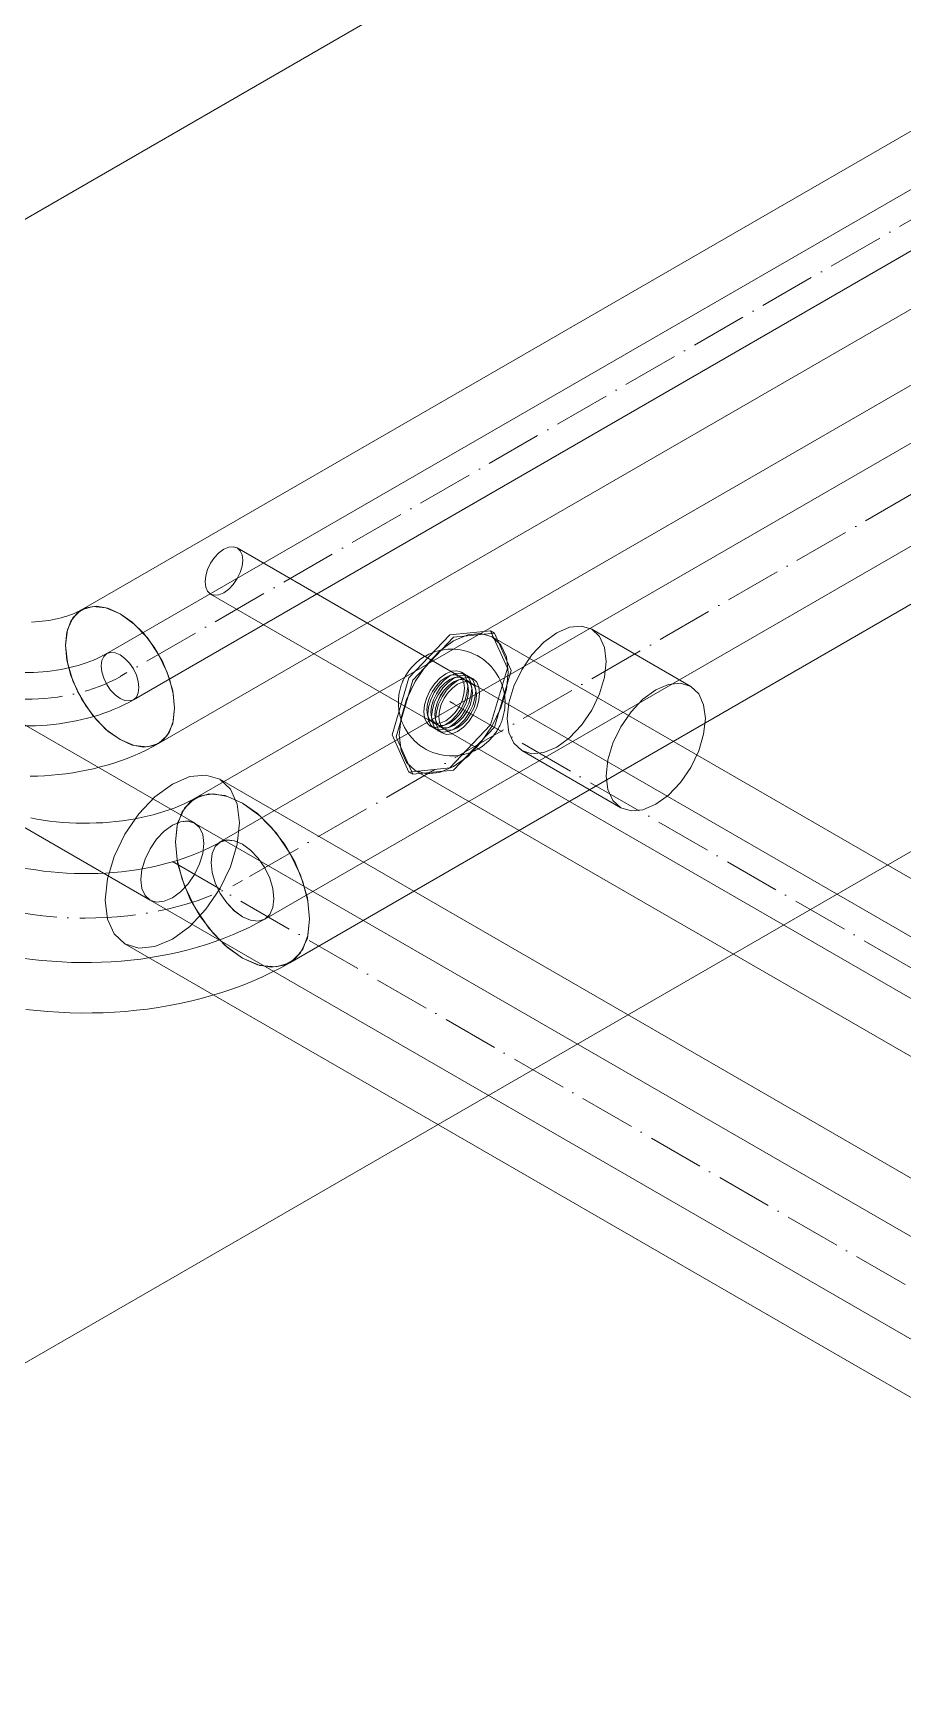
# Model space of a CAD drawing. Header units: millimetres. Extents: x -88595 to 880822, y -1054509 to -148035.
# Drawn here: x 393972.5 to 394127.7, y -328750.8 to -328455.5 of the extents above; entities that cross this region are included whole.
import ezdxf

# ---------------------------------------------------------------- set-up
doc = ezdxf.new("R2010")
doc.units = ezdxf.units.MM
doc.linetypes.add('$12$ADSK_Осевая', pattern=[14, 10, -2, 0, -2])
doc.linetypes.add('$13$ADSK_Осевая', pattern=[14, 10, -2, 0, -2])
for name, color, linetype, lineweight in [('Изоляция', 7, 'Continuous', 18), ('Оборудование', 7, 'Continuous', 18), ('Трубопровод', 7, 'Continuous', 18), ('Трубопроводы', 7, 'Continuous', 18)]:
    doc.layers.add(name, color=color, linetype=linetype, lineweight=lineweight)

# ---------------------------------------------------------------- blocks, each defined once
blk = doc.blocks.new('$0$ADSK_Канальный блок кондиционера1 - AD242MJERAB-3267365-В_ОВ3_1')
at = {"layer": 'Оборудование'}
for p, q in [((18316.91, 6919.34), (18809.76, 7203.89)), ((18809.76, 6999.76), (18316.91, 6715.21)), ((18491.11, 6892.83), (18450.81, 6916.1)), ((18446.06, 6907.87), (18486.36, 6884.6)), ((18531.76, 6891.38), (18514.08, 6901.58)), ((18443.21, 6867.02), (18402.91, 6890.29)), ((18501.58, 6879.93), (18519.26, 6869.73)), ((18394.97, 6876.53), (18435.27, 6853.26))]:
    blk.add_line(p, q, dxfattribs=at)
for points in [[(18445.07, 6910.05, 0), (18445.19, 6911.12, 0), (18445.52, 6912.25, 0), (18446.06, 6913.36, 0), (18446.75, 6914.38, 0), (18447.56, 6915.23, 0), (18448.43, 6915.87, 0), (18449.3, 6916.24, 0), (18450.11, 6916.32, 0), (18450.81, 6916.1, 0), (18451.34, 6915.61, 0), (18451.68, 6914.86, 0), (18451.79, 6913.93, 0)], [(18451.79, 6913.93, 0), (18451.68, 6912.86, 0), (18451.34, 6911.73, 0), (18450.81, 6910.62, 0), (18450.11, 6909.6, 0), (18449.3, 6908.74, 0), (18448.43, 6908.11, 0), (18447.56, 6907.74, 0), (18446.75, 6907.66, 0), (18446.06, 6907.87, 0), (18445.52, 6908.37, 0), (18445.19, 6909.11, 0), (18445.07, 6910.05, 0)], [(18498.99, 6885.66, 0), (18499.29, 6888.47, 0), (18500.18, 6891.44, 0), (18501.58, 6894.37, 0), (18503.41, 6897.05, 0), (18505.54, 6899.3, 0), (18507.83, 6900.96, 0), (18510.12, 6901.94, 0), (18512.25, 6902.15, 0), (18514.08, 6901.58, 0), (18515.48, 6900.28, 0), (18516.37, 6898.33, 0), (18516.67, 6895.86, 0)], [(18516.67, 6895.86, 0), (18516.37, 6893.05, 0), (18515.48, 6890.07, 0), (18514.08, 6887.15, 0), (18512.25, 6884.47, 0), (18510.12, 6882.22, 0), (18507.83, 6880.55, 0), (18505.54, 6879.58, 0), (18503.41, 6879.37, 0), (18501.58, 6879.93, 0), (18500.18, 6881.24, 0), (18499.29, 6883.19, 0), (18498.99, 6885.66, 0)], [(18492.1, 6890.66, 0), (18491.98, 6891.59, 0), (18491.65, 6892.34, 0), (18491.11, 6892.83, 0), (18490.42, 6893.05, 0), (18489.61, 6892.97, 0), (18488.74, 6892.6, 0), (18487.87, 6891.96, 0), (18487.06, 6891.11, 0), (18486.36, 6890.09, 0), (18485.83, 6888.98, 0), (18485.49, 6887.85, 0), (18485.38, 6886.78, 0)], [(18485.38, 6886.78, 0), (18485.49, 6885.84, 0), (18485.83, 6885.1, 0), (18486.36, 6884.6, 0), (18487.06, 6884.39, 0), (18487.87, 6884.47, 0), (18488.74, 6884.84, 0), (18489.61, 6885.47, 0), (18490.42, 6886.33, 0), (18491.11, 6887.35, 0), (18491.65, 6888.46, 0), (18491.98, 6889.59, 0), (18492.1, 6890.66, 0)], [(18534.35, 6885.66, 0), (18534.05, 6888.12, 0), (18533.16, 6890.07, 0), (18531.76, 6891.38, 0), (18529.93, 6891.94, 0), (18527.8, 6891.73, 0), (18525.51, 6890.76, 0), (18523.22, 6889.09, 0), (18521.09, 6886.84, 0), (18519.26, 6884.16, 0), (18517.85, 6881.24, 0), (18516.97, 6878.26, 0), (18516.67, 6875.45, 0)], [(18516.67, 6875.45, 0), (18516.97, 6872.98, 0), (18517.85, 6871.03, 0), (18519.26, 6869.73, 0), (18521.09, 6869.16, 0), (18523.22, 6869.37, 0), (18525.51, 6870.35, 0), (18527.8, 6872.01, 0), (18529.93, 6874.27, 0), (18531.76, 6876.94, 0), (18533.16, 6879.87, 0), (18534.05, 6882.84, 0), (18534.35, 6885.66, 0)], [(18444.85, 6863.38, 0), (18444.66, 6864.95, 0), (18444.1, 6866.19, 0), (18443.21, 6867.02, 0), (18442.05, 6867.38, 0), (18440.69, 6867.24, 0), (18439.24, 6866.62, 0), (18437.79, 6865.56, 0), (18436.43, 6864.13, 0), (18435.27, 6862.43, 0), (18434.38, 6860.57, 0), (18433.82, 6858.69, 0), (18433.63, 6856.9, 0)], [(18433.63, 6856.9, 0), (18433.82, 6855.33, 0), (18434.38, 6854.09, 0), (18435.27, 6853.26, 0), (18436.43, 6852.9, 0), (18437.79, 6853.04, 0), (18439.24, 6853.66, 0), (18440.69, 6854.72, 0), (18442.05, 6856.15, 0), (18443.21, 6857.85, 0), (18444.1, 6859.71, 0), (18444.66, 6861.59, 0), (18444.85, 6863.38, 0)]]:
    blk.add_polyline3d(points, dxfattribs=at)
blk = doc.blocks.new('$0$ADSK_МедьПайка_Отвод-гнутая труба - Отвод _гнутая труба_-V170-В_ОВ3_1')
at = {"layer": 'Трубопроводы', "color": 190, "true_color": 0x8000ff}
for points in [[(27231.72, 7095.31, 0), (27231.84, 7096.38, 0), (27232.17, 7097.51, 0), (27232.71, 7098.63, 0), (27233.41, 7099.65, 0), (27234.22, 7100.5, 0), (27235.09, 7101.14, 0), (27235.96, 7101.51, 0), (27236.77, 7101.59, 0), (27237.47, 7101.38, 0), (27238, 7100.88, 0), (27238.34, 7100.14, 0), (27238.45, 7099.2, 0)], [(27266.37, 7101.38, 0), (27265.82, 7101.07, 0), (27265.25, 7100.78, 0), (27264.65, 7100.5, 0), (27264.02, 7100.22, 0), (27263.37, 7099.96, 0), (27262.69, 7099.71, 0), (27261.99, 7099.48, 0), (27261.27, 7099.26, 0), (27260.53, 7099.06, 0), (27259.78, 7098.87, 0), (27259.01, 7098.7, 0), (27258.22, 7098.55, 0), (27257.42, 7098.41, 0), (27256.61, 7098.3, 0), (27255.79, 7098.2, 0), (27254.96, 7098.12, 0), (27254.13, 7098.06, 0), (27253.29, 7098.01, 0), (27252.45, 7097.99, 0), (27251.61, 7097.99, 0), (27250.77, 7098.01, 0), (27249.93, 7098.04, 0), (27249.09, 7098.1, 0), (27248.27, 7098.17, 0), (27247.44, 7098.27, 0), (27246.63, 7098.38, 0), (27245.83, 7098.51, 0), (27245.04, 7098.66, 0), (27244.26, 7098.82, 0), (27243.5, 7099.01, 0), (27242.76, 7099.21, 0), (27242.04, 7099.42, 0), (27241.33, 7099.65, 0), (27240.65, 7099.89, 0), (27239.99, 7100.15, 0), (27239.36, 7100.42, 0), (27238.75, 7100.7, 0), (27238.17, 7100.99, 0), (27237.61, 7101.29, 0), (27237.47, 7101.38, 0)], [(27265.38, 7099.2, 0), (27265.5, 7100.14, 0), (27265.83, 7100.88, 0), (27266.37, 7101.38, 0), (27267.06, 7101.59, 0), (27267.88, 7101.51, 0), (27268.75, 7101.14, 0), (27269.62, 7100.5, 0), (27270.43, 7099.65, 0), (27271.13, 7098.63, 0), (27271.66, 7097.51, 0), (27272, 7096.38, 0), (27272.11, 7095.31, 0)], [(27238.45, 7099.2, 0), (27238.34, 7098.12, 0), (27238, 7096.99, 0), (27237.47, 7095.88, 0), (27236.77, 7094.86, 0), (27235.96, 7094, 0), (27235.09, 7093.37, 0), (27234.22, 7093, 0), (27233.41, 7092.92, 0), (27232.71, 7093.13, 0), (27232.17, 7093.63, 0), (27231.84, 7094.37, 0), (27231.72, 7095.31, 0)], [(27272.11, 7095.31, 0), (27272, 7094.37, 0), (27271.66, 7093.63, 0), (27271.13, 7093.13, 0), (27270.43, 7092.92, 0), (27269.62, 7093, 0), (27268.75, 7093.37, 0), (27267.88, 7094, 0), (27267.06, 7094.86, 0), (27266.37, 7095.88, 0), (27265.83, 7096.99, 0), (27265.5, 7098.12, 0), (27265.38, 7099.2, 0)], [(27271.13, 7093.13, 0), (27270.3, 7092.67, 0), (27269.45, 7092.24, 0), (27268.58, 7091.82, 0), (27267.68, 7091.44, 0), (27266.77, 7091.07, 0), (27265.84, 7090.73, 0), (27264.89, 7090.41, 0), (27263.92, 7090.12, 0), (27262.94, 7089.85, 0), (27261.95, 7089.6, 0), (27260.94, 7089.38, 0), (27259.93, 7089.18, 0), (27258.9, 7089.01, 0), (27257.86, 7088.86, 0), (27256.82, 7088.73, 0), (27255.77, 7088.63, 0), (27254.71, 7088.55, 0), (27253.65, 7088.5, 0), (27252.59, 7088.47, 0), (27251.53, 7088.47, 0), (27250.47, 7088.49, 0), (27249.41, 7088.54, 0), (27248.35, 7088.61, 0), (27247.3, 7088.7, 0), (27246.25, 7088.82, 0), (27245.22, 7088.96, 0), (27244.19, 7089.13, 0), (27243.16, 7089.32, 0), (27242.16, 7089.54, 0), (27241.16, 7089.78, 0), (27240.17, 7090.04, 0), (27239.2, 7090.33, 0), (27238.25, 7090.64, 0), (27237.32, 7090.98, 0), (27236.4, 7091.34, 0), (27235.5, 7091.72, 0), (27234.62, 7092.12, 0), (27233.76, 7092.55, 0), (27232.93, 7093, 0), (27232.71, 7093.13, 0)]]:
    blk.add_polyline3d(points, dxfattribs=at)
blk = doc.blocks.new('$0$ADSK_МедьПайка_Отвод-гнутая труба - Отвод _гнутая труба_-V169-В_ОВ3_1')
at = {"layer": 'Трубопроводы', "color": 134, "true_color": 0x00a6a6}
for points in [[(27228.84, 7057.64, 0), (27229.03, 7059.43, 0), (27229.59, 7061.31, 0), (27230.48, 7063.17, 0), (27231.64, 7064.87, 0), (27233, 7066.3, 0), (27234.45, 7067.36, 0), (27235.9, 7067.98, 0), (27237.26, 7068.11, 0), (27238.42, 7067.75, 0), (27239.31, 7066.93, 0), (27239.87, 7065.69, 0), (27240.07, 7064.12, 0)], [(27286.63, 7067.75, 0), (27285.72, 7067.25, 0), (27284.76, 7066.76, 0), (27283.76, 7066.29, 0), (27282.71, 7065.83, 0), (27281.62, 7065.4, 0), (27280.49, 7064.98, 0), (27279.33, 7064.59, 0), (27278.13, 7064.23, 0), (27276.9, 7063.89, 0), (27275.64, 7063.58, 0), (27274.35, 7063.29, 0), (27273.04, 7063.04, 0), (27271.71, 7062.81, 0), (27270.35, 7062.62, 0), (27268.99, 7062.45, 0), (27267.61, 7062.32, 0), (27266.22, 7062.22, 0), (27264.82, 7062.15, 0), (27263.42, 7062.11, 0), (27262.01, 7062.11, 0), (27260.61, 7062.14, 0), (27259.21, 7062.2, 0), (27257.82, 7062.29, 0), (27256.43, 7062.41, 0), (27255.06, 7062.57, 0), (27253.7, 7062.76, 0), (27252.37, 7062.97, 0), (27251.05, 7063.22, 0), (27249.76, 7063.5, 0), (27248.49, 7063.8, 0), (27247.25, 7064.13, 0), (27246.04, 7064.49, 0), (27244.87, 7064.88, 0), (27243.73, 7065.28, 0), (27242.63, 7065.71, 0), (27241.57, 7066.16, 0), (27240.55, 7066.63, 0), (27239.58, 7067.12, 0), (27238.66, 7067.62, 0), (27238.42, 7067.75, 0)], [(27284.98, 7064.12, 0), (27285.17, 7065.69, 0), (27285.73, 7066.93, 0), (27286.63, 7067.75, 0), (27287.79, 7068.11, 0), (27289.14, 7067.98, 0), (27290.6, 7067.36, 0), (27292.05, 7066.3, 0), (27293.4, 7064.87, 0), (27294.57, 7063.17, 0), (27295.46, 7061.31, 0), (27296.02, 7059.43, 0), (27296.21, 7057.64, 0)], [(27240.07, 7064.12, 0), (27239.87, 7062.33, 0), (27239.31, 7060.44, 0), (27238.42, 7058.59, 0), (27237.26, 7056.88, 0), (27235.9, 7055.46, 0), (27234.45, 7054.4, 0), (27233, 7053.78, 0), (27231.64, 7053.64, 0), (27230.48, 7054, 0), (27229.59, 7054.83, 0), (27229.03, 7056.07, 0), (27228.84, 7057.64, 0)], [(27296.21, 7057.64, 0), (27296.02, 7056.07, 0), (27295.46, 7054.83, 0), (27294.57, 7054, 0), (27293.4, 7053.64, 0), (27292.05, 7053.78, 0), (27290.6, 7054.4, 0), (27289.14, 7055.46, 0), (27287.79, 7056.88, 0), (27286.63, 7058.59, 0), (27285.73, 7060.44, 0), (27285.17, 7062.33, 0), (27284.98, 7064.12, 0)], [(27294.57, 7054, 0), (27293.19, 7053.24, 0), (27291.77, 7052.51, 0), (27290.31, 7051.82, 0), (27288.82, 7051.17, 0), (27287.3, 7050.57, 0), (27285.74, 7050, 0), (27284.16, 7049.47, 0), (27282.55, 7048.98, 0), (27280.92, 7048.53, 0), (27279.26, 7048.12, 0), (27277.58, 7047.74, 0), (27275.88, 7047.41, 0), (27274.17, 7047.12, 0), (27272.44, 7046.87, 0), (27270.7, 7046.66, 0), (27268.94, 7046.5, 0), (27267.18, 7046.37, 0), (27265.42, 7046.28, 0), (27263.65, 7046.23, 0), (27261.88, 7046.23, 0), (27260.11, 7046.26, 0), (27258.34, 7046.34, 0), (27256.58, 7046.46, 0), (27254.82, 7046.61, 0), (27253.08, 7046.81, 0), (27251.35, 7047.05, 0), (27249.63, 7047.33, 0), (27247.92, 7047.65, 0), (27246.24, 7048.01, 0), (27244.58, 7048.41, 0), (27242.94, 7048.85, 0), (27241.32, 7049.33, 0), (27239.73, 7049.85, 0), (27238.17, 7050.41, 0), (27236.64, 7051.01, 0), (27235.14, 7051.64, 0), (27233.67, 7052.32, 0), (27232.24, 7053.04, 0), (27230.85, 7053.79, 0), (27230.48, 7054, 0)]]:
    blk.add_polyline3d(points, dxfattribs=at)
blk = doc.blocks.new('$0$ADSK_МедьПайка_Муфта редукционная - Муфта редукционная медная под пайку-3268008-В_ОВ3_1')
at = {"layer": 'Трубопроводы', "color": 190, "true_color": 0x8000ff}
for p, q in [((18491.11, 6892.83), (18490.41, 6893.24)), ((18491.51, 6893.52), (18490.81, 6893.93)), ((18492.21, 6893.14), (18491.49, 6893.54)), ((18492.93, 6892.72), (18492.23, 6893.12)), ((18492.53, 6892.02), (18491.83, 6892.43)), ((18489.45, 6888.31), (18488.74, 6888.72)), ((18485.26, 6884.32), (18485.96, 6883.91)), ((18485.66, 6885.01), (18486.36, 6884.6)), ((18485.94, 6883.92), (18486.65, 6883.51)), ((18487.07, 6884.19), (18487.77, 6883.78)), ((18486.67, 6883.49), (18487.37, 6883.09))]:
    blk.add_line(p, q, dxfattribs=at)
for points in [[(18498.61, 6888.51, 0), (18498.61, 6888.85, 0), (18498.59, 6889.2, 0), (18498.55, 6889.56, 0), (18498.5, 6889.94, 0), (18498.43, 6890.34, 0), (18498.35, 6890.75, 0), (18498.23, 6891.17, 0), (18498.09, 6891.61, 0), (18497.93, 6892.06, 0), (18497.73, 6892.52, 0), (18497.49, 6892.99, 0), (18497.22, 6893.47, 0), (18496.91, 6893.95, 0), (18496.56, 6894.42, 0), (18496.17, 6894.88, 0), (18495.73, 6895.33, 0), (18495.26, 6895.76, 0), (18494.75, 6896.17, 0), (18494.21, 6896.54, 0), (18493.64, 6896.88, 0), (18493.05, 6897.17, 0), (18492.45, 6897.42, 0), (18491.84, 6897.63, 0), (18491.23, 6897.79, 0), (18490.63, 6897.91, 0), (18490.04, 6897.99, 0), (18489.47, 6898.03, 0), (18488.92, 6898.03, 0), (18488.39, 6898.01, 0), (18487.88, 6897.96, 0), (18487.4, 6897.88, 0), (18486.94, 6897.79, 0), (18486.51, 6897.68, 0), (18486.11, 6897.55, 0), (18485.72, 6897.42, 0), (18485.36, 6897.27, 0), (18485.03, 6897.12, 0), (18484.71, 6896.96, 0), (18484.41, 6896.8, 0), (18484.13, 6896.64, 0), (18483.86, 6896.47, 0), (18483.61, 6896.3, 0), (18483.37, 6896.13, 0), (18483.15, 6895.95, 0), (18482.94, 6895.78, 0), (18482.74, 6895.6, 0), (18482.55, 6895.43, 0), (18482.37, 6895.25, 0), (18482.19, 6895.08, 0), (18482.03, 6894.9, 0), (18481.87, 6894.72, 0), (18481.72, 6894.54, 0), (18481.58, 6894.36, 0), (18481.44, 6894.18, 0), (18481.31, 6894, 0), (18481.19, 6893.82, 0), (18481.06, 6893.63, 0), (18480.95, 6893.44, 0), (18480.84, 6893.26, 0), (18480.73, 6893.06, 0), (18480.63, 6892.87, 0), (18480.53, 6892.67, 0), (18480.43, 6892.47, 0), (18480.34, 6892.26, 0), (18480.25, 6892.05, 0), (18480.17, 6891.84, 0), (18480.09, 6891.62, 0), (18480.02, 6891.39, 0), (18479.95, 6891.16, 0), (18479.88, 6890.92, 0), (18479.82, 6890.67, 0), (18479.76, 6890.42, 0), (18479.71, 6890.16, 0), (18479.67, 6889.89, 0), (18479.63, 6889.6, 0), (18479.6, 6889.31, 0), (18479.58, 6889.01, 0), (18479.57, 6888.69, 0), (18479.57, 6888.51, 0)], [(18484.11, 6886.86, 0), (18484.24, 6888.11, 0), (18484.63, 6889.43, 0), (18485.26, 6890.73, 0), (18486.07, 6891.92, 0), (18487.02, 6892.92, 0), (18488.03, 6893.66, 0), (18489.05, 6894.09, 0), (18489.99, 6894.18, 0), (18490.81, 6893.93, 0), (18491.43, 6893.35, 0), (18491.82, 6892.49, 0), (18491.96, 6891.39, 0)], [(18491.39, 6891.06, 0), (18491.28, 6892, 0), (18490.94, 6892.74, 0), (18490.41, 6893.24, 0), (18489.71, 6893.45, 0), (18488.9, 6893.37, 0), (18488.03, 6893, 0), (18487.16, 6892.37, 0), (18486.35, 6891.51, 0), (18485.66, 6890.5, 0), (18485.12, 6889.39, 0), (18484.79, 6888.26, 0), (18484.67, 6887.19, 0)], [(18484.81, 6886.45, 0), (18484.95, 6887.7, 0), (18485.34, 6889.02, 0), (18485.96, 6890.32, 0), (18486.78, 6891.51, 0), (18487.72, 6892.51, 0), (18488.74, 6893.25, 0), (18489.75, 6893.68, 0), (18490.7, 6893.77, 0), (18491.51, 6893.52, 0), (18492.14, 6892.95, 0), (18492.53, 6892.08, 0), (18492.66, 6890.98, 0)], [(18492.66, 6890.98, 0), (18492.53, 6892.08, 0), (18492.14, 6892.95, 0), (18491.51, 6893.52, 0), (18490.7, 6893.77, 0), (18489.75, 6893.68, 0), (18488.74, 6893.25, 0), (18487.72, 6892.51, 0), (18486.78, 6891.51, 0), (18485.96, 6890.32, 0), (18485.34, 6889.02, 0), (18484.95, 6887.7, 0), (18484.81, 6886.45, 0)], [(18485.38, 6886.78, 0), (18485.49, 6887.85, 0), (18485.83, 6888.98, 0), (18486.36, 6890.09, 0), (18487.06, 6891.11, 0), (18487.87, 6891.96, 0), (18488.74, 6892.6, 0), (18489.61, 6892.97, 0), (18490.42, 6893.05, 0), (18491.11, 6892.83, 0), (18491.65, 6892.34, 0), (18491.98, 6891.59, 0), (18492.1, 6890.66, 0)], [(18493.38, 6890.58, 0), (18493.24, 6891.68, 0), (18492.85, 6892.54, 0), (18492.23, 6893.12, 0), (18491.41, 6893.38, 0), (18490.46, 6893.28, 0), (18489.45, 6892.85, 0), (18488.43, 6892.11, 0), (18487.48, 6891.11, 0), (18486.67, 6889.91, 0), (18486.04, 6888.61, 0), (18485.65, 6887.29, 0), (18485.51, 6886.04, 0)], [(18485.51, 6886.04, 0), (18485.65, 6887.29, 0), (18486.04, 6888.61, 0), (18486.67, 6889.91, 0), (18487.48, 6891.11, 0), (18488.43, 6892.11, 0), (18489.45, 6892.85, 0), (18490.46, 6893.28, 0), (18491.41, 6893.38, 0), (18492.23, 6893.12, 0), (18492.85, 6892.54, 0), (18493.24, 6891.68, 0), (18493.38, 6890.58, 0)], [(18494.08, 6890.17, 0), (18493.95, 6891.27, 0), (18493.56, 6892.14, 0), (18492.93, 6892.72, 0), (18492.12, 6892.97, 0), (18491.17, 6892.87, 0), (18490.15, 6892.44, 0), (18489.13, 6891.7, 0), (18488.19, 6890.7, 0), (18487.37, 6889.51, 0), (18486.75, 6888.2, 0), (18486.35, 6886.88, 0), (18486.22, 6885.63, 0)], [(18491.96, 6891.39, 0), (18491.82, 6890.14, 0), (18491.43, 6888.82, 0), (18490.81, 6887.52, 0), (18489.99, 6886.33, 0), (18489.05, 6885.33, 0), (18488.03, 6884.59, 0), (18487.02, 6884.16, 0), (18486.07, 6884.07, 0), (18485.26, 6884.32, 0), (18484.63, 6884.9, 0), (18484.24, 6885.76, 0), (18484.11, 6886.86, 0)], [(18484.67, 6887.19, 0), (18484.79, 6886.25, 0), (18485.12, 6885.51, 0), (18485.66, 6885.01, 0), (18486.35, 6884.8, 0), (18487.16, 6884.88, 0), (18488.03, 6885.25, 0), (18488.9, 6885.88, 0), (18489.71, 6886.74, 0), (18490.41, 6887.75, 0), (18490.94, 6888.87, 0), (18491.28, 6889.99, 0), (18491.39, 6891.06, 0)], [(18492.66, 6890.98, 0), (18492.53, 6889.73, 0), (18492.14, 6888.41, 0), (18491.51, 6887.12, 0), (18490.7, 6885.93, 0), (18489.75, 6884.93, 0), (18488.74, 6884.19, 0), (18487.72, 6883.75, 0), (18486.78, 6883.66, 0), (18485.96, 6883.91, 0), (18485.34, 6884.49, 0), (18484.95, 6885.36, 0), (18484.81, 6886.45, 0)], [(18484.81, 6886.45, 0), (18484.95, 6885.36, 0), (18485.34, 6884.49, 0), (18485.96, 6883.91, 0), (18486.78, 6883.66, 0), (18487.72, 6883.75, 0), (18488.74, 6884.19, 0), (18489.75, 6884.93, 0), (18490.7, 6885.93, 0), (18491.51, 6887.12, 0), (18492.14, 6888.41, 0), (18492.53, 6889.73, 0), (18492.66, 6890.98, 0)], [(18492.1, 6890.66, 0), (18491.98, 6889.59, 0), (18491.65, 6888.46, 0), (18491.11, 6887.35, 0), (18490.42, 6886.33, 0), (18489.61, 6885.47, 0), (18488.74, 6884.84, 0), (18487.87, 6884.47, 0), (18487.06, 6884.39, 0), (18486.36, 6884.6, 0), (18485.83, 6885.1, 0), (18485.49, 6885.84, 0), (18485.38, 6886.78, 0)], [(18485.51, 6886.04, 0), (18485.65, 6884.94, 0), (18486.04, 6884.07, 0), (18486.67, 6883.49, 0), (18487.48, 6883.24, 0), (18488.43, 6883.34, 0), (18489.45, 6883.77, 0), (18490.46, 6884.51, 0), (18491.41, 6885.51, 0), (18492.23, 6886.7, 0), (18492.85, 6888.01, 0), (18493.24, 6889.33, 0), (18493.38, 6890.58, 0)], [(18493.38, 6890.58, 0), (18493.24, 6889.33, 0), (18492.85, 6888.01, 0), (18492.23, 6886.7, 0), (18491.41, 6885.51, 0), (18490.46, 6884.51, 0), (18489.45, 6883.77, 0), (18488.43, 6883.34, 0), (18487.48, 6883.24, 0), (18486.67, 6883.49, 0), (18486.04, 6884.07, 0), (18485.65, 6884.94, 0), (18485.51, 6886.04, 0)], [(18492.81, 6890.25, 0), (18492.7, 6891.19, 0), (18492.36, 6891.94, 0), (18491.83, 6892.43, 0), (18491.13, 6892.65, 0), (18490.32, 6892.57, 0), (18489.45, 6892.2, 0), (18488.57, 6891.56, 0), (18487.76, 6890.7, 0), (18487.07, 6889.68, 0), (18486.53, 6888.57, 0), (18486.19, 6887.44, 0), (18486.08, 6886.37, 0)], [(18486.08, 6886.37, 0), (18486.19, 6885.43, 0), (18486.53, 6884.68, 0), (18487.07, 6884.19, 0), (18487.76, 6883.97, 0), (18488.57, 6884.05, 0), (18489.45, 6884.42, 0), (18490.32, 6885.06, 0), (18491.13, 6885.91, 0), (18491.83, 6886.94, 0), (18492.36, 6888.05, 0), (18492.7, 6889.18, 0), (18492.81, 6890.25, 0)], [(18486.22, 6885.63, 0), (18486.35, 6884.53, 0), (18486.75, 6883.67, 0), (18487.37, 6883.09, 0), (18488.19, 6882.83, 0), (18489.13, 6882.93, 0), (18490.15, 6883.36, 0), (18491.17, 6884.1, 0), (18492.12, 6885.1, 0), (18492.93, 6886.3, 0), (18493.56, 6887.6, 0), (18493.95, 6888.92, 0), (18494.08, 6890.17, 0)], [(18486.79, 6885.96, 0), (18486.9, 6887.03, 0), (18487.24, 6888.16, 0), (18487.77, 6889.27, 0), (18488.47, 6890.3, 0), (18489.28, 6891.15, 0), (18490.15, 6891.79, 0), (18491.02, 6892.16, 0), (18491.84, 6892.24, 0), (18492.53, 6892.02, 0), (18493.07, 6891.53, 0), (18493.4, 6890.78, 0), (18493.52, 6889.84, 0)], [(18493.52, 6889.84, 0), (18493.4, 6888.77, 0), (18493.07, 6887.64, 0), (18492.53, 6886.53, 0), (18491.84, 6885.51, 0), (18491.02, 6884.65, 0), (18490.15, 6884.01, 0), (18489.28, 6883.64, 0), (18488.47, 6883.56, 0), (18487.77, 6883.78, 0), (18487.24, 6884.27, 0), (18486.9, 6885.02, 0), (18486.79, 6885.96, 0)], [(18479.57, 6888.51, 0), (18479.58, 6888.18, 0), (18479.6, 6887.83, 0), (18479.63, 6887.46, 0), (18479.68, 6887.08, 0), (18479.75, 6886.69, 0), (18479.84, 6886.28, 0), (18479.95, 6885.85, 0), (18480.09, 6885.42, 0), (18480.26, 6884.97, 0), (18480.46, 6884.5, 0), (18480.69, 6884.03, 0), (18480.96, 6883.56, 0), (18481.27, 6883.08, 0), (18481.62, 6882.61, 0), (18482.02, 6882.14, 0), (18482.45, 6881.69, 0), (18482.92, 6881.26, 0), (18483.43, 6880.86, 0), (18483.97, 6880.49, 0), (18484.54, 6880.15, 0), (18485.13, 6879.86, 0), (18485.73, 6879.61, 0), (18486.34, 6879.4, 0), (18486.95, 6879.24, 0), (18487.55, 6879.12, 0), (18488.14, 6879.04, 0), (18488.71, 6879, 0), (18489.27, 6878.99, 0), (18489.8, 6879.02, 0), (18490.3, 6879.07, 0), (18490.79, 6879.15, 0), (18491.24, 6879.24, 0), (18491.67, 6879.35, 0), (18492.08, 6879.47, 0), (18492.46, 6879.61, 0), (18492.82, 6879.75, 0), (18493.16, 6879.9, 0), (18493.47, 6880.06, 0), (18493.77, 6880.22, 0), (18494.06, 6880.39, 0), (18494.32, 6880.56, 0), (18494.57, 6880.73, 0), (18494.81, 6880.9, 0), (18495.03, 6881.07, 0), (18495.24, 6881.25, 0), (18495.44, 6881.42, 0), (18495.63, 6881.6, 0), (18495.82, 6881.77, 0), (18495.99, 6881.95, 0), (18496.15, 6882.13, 0), (18496.31, 6882.31, 0), (18496.46, 6882.48, 0), (18496.6, 6882.66, 0), (18496.74, 6882.84, 0), (18496.87, 6883.03, 0), (18497, 6883.21, 0), (18497.12, 6883.39, 0), (18497.23, 6883.58, 0), (18497.35, 6883.77, 0), (18497.45, 6883.96, 0), (18497.56, 6884.16, 0), (18497.66, 6884.36, 0), (18497.75, 6884.56, 0), (18497.84, 6884.76, 0), (18497.93, 6884.97, 0), (18498.01, 6885.19, 0), (18498.09, 6885.41, 0), (18498.17, 6885.63, 0), (18498.24, 6885.87, 0), (18498.3, 6886.11, 0), (18498.36, 6886.35, 0), (18498.42, 6886.61, 0), (18498.47, 6886.87, 0), (18498.51, 6887.14, 0), (18498.55, 6887.42, 0), (18498.58, 6887.72, 0), (18498.6, 6888.02, 0), (18498.61, 6888.34, 0), (18498.61, 6888.51, 0)]]:
    blk.add_polyline3d(points, dxfattribs=at)

msp = doc.modelspace()

# ---------------------------------------------------------------- linework, layer by layer
at = {"layer": 'Изоляция', "color": 190, "true_color": 0x8000ff}
for p, q in [((394238.82, -328409.68), (393981.15, -328558.45)), ((393994.91, -328582.28), (394252.58, -328433.52)), ((394054.84, -328562.58), (394054.13, -328562.17)), ((394252.58, -328677.66), (394054.44, -328563.27)), ((394040.68, -328587.1), (394238.82, -328701.49)), ((394039.58, -328587.38), (394040.29, -328587.78))]:
    msp.add_line(p, q, dxfattribs=at)
at = {"layer": 'Изоляция', "color": 134, "true_color": 0x00a6a6}
for p, q in [((394218.91, -328466.49), (394001.41, -328592.07)), ((394018.35, -328621.41), (394235.85, -328495.83)), ((394235.85, -328721.49), (394005.83, -328588.68)), ((393988.89, -328618.02), (394218.91, -328750.83))]:
    msp.add_line(p, q, dxfattribs=at)
at = {"layer": 'Изоляция', "color": 190, "true_color": 0x8000ff}
for points in [[(393981.15, -328558.45, 0), (393980.87, -328558.6, 0), (393980.56, -328558.76, 0), (393980.22, -328558.92, 0), (393979.84, -328559.09, 0), (393979.43, -328559.25, 0), (393979, -328559.41, 0), (393978.54, -328559.56, 0), (393978.05, -328559.71, 0), (393977.54, -328559.85, 0), (393977.01, -328559.98, 0), (393976.46, -328560.1, 0), (393975.89, -328560.21, 0), (393975.31, -328560.31, 0), (393974.72, -328560.4, 0), (393974.11, -328560.47, 0), (393973.49, -328560.53, 0), (393972.87, -328560.58, 0), (393972.24, -328560.61, 0)], [(393978.3, -328564.75, 0), (393978.55, -328562.39, 0), (393979.27, -328560.43, 0), (393980.43, -328558.97, 0), (393981.97, -328558.08, 0), (393983.81, -328557.8, 0), (393985.87, -328558.16, 0), (393988.03, -328559.13, 0)], [(393988.03, -328559.13, 0), (393985.51, -328558.06, 0), (393983.17, -328557.82, 0), (393981.15, -328558.45, 0), (393979.6, -328559.88, 0), (393978.63, -328562.03, 0), (393978.3, -328564.75, 0)], [(393997.76, -328575.98, 0), (393997.43, -328572.88, 0), (393996.46, -328569.61, 0), (393994.91, -328566.39, 0), (393992.9, -328563.44, 0), (393990.55, -328560.97, 0), (393988.03, -328559.13, 0)], [(393988.03, -328559.13, 0), (393990.2, -328560.66, 0), (393992.25, -328562.68, 0), (393994.1, -328565.08, 0), (393995.64, -328567.75, 0), (393996.8, -328570.55, 0), (393997.52, -328573.34, 0), (393997.76, -328575.98, 0)], [(394036.57, -328580.72, 0), (394039.58, -328570.58, 0), (394046.86, -328562.9, 0)], [(394047.56, -328563.3, 0), (394040.29, -328570.98, 0), (394037.28, -328581.12, 0)], [(394046.86, -328562.9, 0), (394054.13, -328562.17, 0), (394057.15, -328568.84, 0)], [(394057.85, -328569.24, 0), (394054.84, -328562.58, 0), (394047.56, -328563.3, 0)], [(394047.56, -328563.95, 0), (394050.08, -328562.88, 0), (394052.43, -328562.65, 0), (394054.44, -328563.27, 0), (394055.99, -328564.7, 0), (394056.96, -328566.85, 0), (394057.29, -328569.57, 0)], [(393978.3, -328564.75, 0), (393978.63, -328567.85, 0), (393979.6, -328571.12, 0), (393981.15, -328574.34, 0), (393983.17, -328577.28, 0), (393985.51, -328579.76, 0), (393988.03, -328581.6, 0)], [(393988.03, -328581.6, 0), (393985.87, -328580.07, 0), (393983.81, -328578.05, 0), (393981.96, -328575.64, 0), (393980.42, -328572.97, 0), (393979.26, -328570.17, 0), (393978.55, -328567.39, 0), (393978.3, -328564.75, 0)], [(394037.83, -328580.8, 0), (394038.17, -328577.7, 0), (394039.14, -328574.43, 0), (394040.68, -328571.21, 0), (394042.7, -328568.26, 0), (394045.05, -328565.79, 0), (394047.56, -328563.95, 0)], [(394057.15, -328568.84, 0), (394054.13, -328578.98, 0), (394046.86, -328586.66, 0)], [(394047.56, -328587.06, 0), (394054.84, -328579.38, 0), (394057.85, -328569.24, 0)], [(394057.29, -328569.57, 0), (394056.96, -328572.67, 0), (394055.99, -328575.94, 0), (394054.44, -328579.16, 0), (394052.43, -328582.1, 0), (394050.08, -328584.58, 0), (394047.56, -328586.42, 0)], [(393988.03, -328581.6, 0), (393990.55, -328582.67, 0), (393992.9, -328582.9, 0), (393994.91, -328582.28, 0), (393996.46, -328580.85, 0), (393997.43, -328578.7, 0), (393997.76, -328575.98, 0)], [(393997.76, -328575.98, 0), (393997.52, -328578.34, 0), (393996.8, -328580.3, 0), (393995.64, -328581.76, 0), (393994.1, -328582.65, 0), (393992.25, -328582.92, 0), (393990.2, -328582.57, 0), (393988.03, -328581.6, 0)], [(394046.86, -328586.66, 0), (394039.58, -328587.38, 0), (394036.57, -328580.72, 0)], [(394037.28, -328581.12, 0), (394040.29, -328587.78, 0), (394047.56, -328587.06, 0)], [(394047.56, -328586.42, 0), (394045.05, -328587.49, 0), (394042.7, -328587.72, 0), (394040.68, -328587.1, 0), (394039.14, -328585.67, 0), (394038.17, -328583.52, 0), (394037.83, -328580.8, 0)], [(393994.91, -328582.28, 0), (393993.82, -328582.89, 0), (393992.7, -328583.46, 0), (393991.57, -328583.99, 0), (393990.43, -328584.49, 0), (393989.27, -328584.95, 0), (393988.1, -328585.38, 0), (393986.91, -328585.78, 0), (393985.71, -328586.14, 0), (393984.51, -328586.48, 0), (393983.29, -328586.78, 0), (393982.06, -328587.05, 0), (393980.82, -328587.29, 0), (393979.58, -328587.5, 0), (393978.33, -328587.68, 0), (393977.07, -328587.83, 0), (393975.81, -328587.95, 0), (393974.54, -328588.05, 0), (393973.28, -328588.11, 0), (393972.01, -328588.14, 0)]]:
    msp.add_polyline3d(points, dxfattribs=at)
at = {"layer": 'Изоляция', "color": 134, "true_color": 0x00a6a6}
for points in [[(393985.38, -328610.27, 0), (393985.79, -328606.45, 0), (393986.99, -328602.43, 0), (393988.89, -328598.46, 0), (393991.37, -328594.83, 0), (393994.26, -328591.78, 0), (393997.36, -328589.52, 0)], [(393997.36, -328589.52, 0), (394000.46, -328588.2, 0), (394003.35, -328587.92, 0), (394005.83, -328588.68, 0), (394007.73, -328590.45, 0), (394008.93, -328593.09, 0), (394009.34, -328596.44, 0)], [(394001.41, -328592.07, 0), (394000.77, -328592.42, 0), (394000.07, -328592.78, 0), (393999.33, -328593.13, 0), (393998.53, -328593.48, 0), (393997.69, -328593.81, 0), (393996.8, -328594.14, 0), (393995.87, -328594.45, 0), (393994.91, -328594.74, 0), (393993.91, -328595.02, 0), (393992.87, -328595.28, 0), (393991.8, -328595.51, 0), (393990.71, -328595.72, 0), (393989.6, -328595.91, 0), (393988.46, -328596.08, 0), (393987.3, -328596.22, 0), (393986.13, -328596.33, 0), (393984.95, -328596.42, 0), (393983.76, -328596.47, 0), (393982.57, -328596.51, 0), (393981.37, -328596.51, 0), (393980.18, -328596.49, 0), (393978.99, -328596.43, 0), (393977.8, -328596.36, 0), (393976.63, -328596.25, 0), (393975.47, -328596.12, 0), (393974.33, -328595.96, 0), (393973.2, -328595.78, 0), (393972.11, -328595.57, 0)], [(393997.9, -328599.82, 0), (393998.2, -328596.92, 0), (393999.09, -328594.5, 0), (394000.52, -328592.71, 0), (394002.41, -328591.61, 0), (394004.69, -328591.28, 0), (394007.22, -328591.72, 0), (394009.88, -328592.91, 0)], [(394009.88, -328592.91, 0), (394006.78, -328591.59, 0), (394003.89, -328591.3, 0), (394001.41, -328592.07, 0), (393999.51, -328593.83, 0), (393998.31, -328596.48, 0), (393997.9, -328599.82, 0)], [(394021.86, -328613.65, 0), (394021.45, -328609.84, 0), (394020.25, -328605.81, 0), (394018.35, -328601.85, 0), (394015.87, -328598.22, 0), (394012.98, -328595.17, 0), (394009.88, -328592.91, 0)], [(394009.88, -328592.91, 0), (394012.55, -328594.79, 0), (394015.08, -328597.28, 0), (394017.35, -328600.24, 0), (394019.25, -328603.52, 0), (394020.67, -328606.97, 0), (394021.56, -328610.4, 0), (394021.86, -328613.65, 0)], [(394009.34, -328596.44, 0), (394008.93, -328600.25, 0), (394007.73, -328604.28, 0), (394005.83, -328608.24, 0), (394003.35, -328611.87, 0), (394000.46, -328614.92, 0), (393997.36, -328617.18, 0)], [(393997.9, -328599.82, 0), (393998.31, -328603.64, 0), (393999.51, -328607.66, 0), (394001.41, -328611.63, 0), (394003.89, -328615.26, 0), (394006.78, -328618.31, 0), (394009.88, -328620.57, 0)], [(394009.88, -328620.57, 0), (394007.21, -328618.68, 0), (394004.68, -328616.2, 0), (394002.41, -328613.24, 0), (394000.51, -328609.95, 0), (393999.09, -328606.51, 0), (393998.2, -328603.07, 0), (393997.9, -328599.82, 0)], [(393997.36, -328617.18, 0), (393994.26, -328618.5, 0), (393991.37, -328618.79, 0), (393988.89, -328618.02, 0), (393986.99, -328616.26, 0), (393985.79, -328613.61, 0), (393985.38, -328610.27, 0)], [(394009.88, -328620.57, 0), (394012.98, -328621.89, 0), (394015.87, -328622.17, 0), (394018.35, -328621.41, 0), (394020.25, -328619.64, 0), (394021.45, -328617, 0), (394021.86, -328613.65, 0)], [(394021.86, -328613.65, 0), (394021.56, -328616.56, 0), (394020.67, -328618.97, 0), (394019.24, -328620.77, 0), (394017.35, -328621.86, 0), (394015.08, -328622.2, 0), (394012.54, -328621.76, 0), (394009.88, -328620.57, 0)], [(394018.35, -328621.41, 0), (394016.7, -328622.32, 0), (394015.02, -328623.18, 0), (394013.31, -328623.99, 0), (394011.57, -328624.75, 0), (394009.8, -328625.46, 0), (394008, -328626.11, 0), (394006.18, -328626.72, 0), (394004.34, -328627.28, 0), (394002.48, -328627.8, 0), (394000.6, -328628.26, 0), (393998.7, -328628.68, 0), (393996.78, -328629.06, 0), (393994.85, -328629.38, 0), (393992.9, -328629.67, 0), (393990.95, -328629.9, 0), (393988.99, -328630.09, 0), (393987.02, -328630.23, 0), (393985.04, -328630.33, 0), (393983.07, -328630.38, 0), (393981.09, -328630.39, 0), (393979.11, -328630.35, 0), (393977.13, -328630.26, 0), (393975.16, -328630.13, 0), (393973.2, -328629.96, 0), (393971.24, -328629.73, 0)]]:
    msp.add_polyline3d(points, dxfattribs=at)
at = {"layer": 'Трубопровод', "color": 190, "true_color": 0x8000ff}
for p, q in [((394243.32, -328417.48), (393985.65, -328566.24)), ((393990.41, -328574.49), (394248.08, -328425.72)), ((394248.08, -328685.45), (394049.94, -328571.06)), ((394045.18, -328579.31), (394243.32, -328693.7))]:
    msp.add_line(p, q, dxfattribs=at)
at = {"layer": 'Трубопровод', "color": 190, "linetype": '$12$ADSK_Осевая', "true_color": 0x8000ff}
for p, q in [((394245.7, -328421.6), (393988.03, -328570.36)), ((394245.7, -328421.6), (393988.03, -328570.36)), ((394047.56, -328575.18), (394245.7, -328689.57)), ((394047.56, -328575.18), (394245.7, -328689.57))]:
    msp.add_line(p, q, dxfattribs=at)
at = {"layer": 'Трубопровод', "color": 134, "true_color": 0x00a6a6}
for p, q in [((394223.41, -328474.29), (394005.91, -328599.86)), ((394013.85, -328613.61), (394231.35, -328488.04)), ((394231.35, -328729.28), (394001.33, -328596.48)), ((393993.39, -328610.23), (394223.41, -328743.03))]:
    msp.add_line(p, q, dxfattribs=at)
at = {"layer": 'Трубопровод', "color": 134, "linetype": '$12$ADSK_Осевая', "true_color": 0x00a6a6}
for p, q in [((394227.38, -328481.16), (394009.88, -328606.74)), ((394227.38, -328481.16), (394009.88, -328606.74)), ((393997.36, -328603.35), (394227.38, -328736.16)), ((393997.36, -328603.35), (394227.38, -328736.16))]:
    msp.add_line(p, q, dxfattribs=at)
at = {"layer": 'Трубопровод', "color": 190, "true_color": 0x8000ff}
for points in [[(393988.03, -328566.48, 0), (393987.16, -328566.11, 0), (393986.35, -328566.03, 0), (393985.65, -328566.24, 0), (393985.12, -328566.74, 0), (393984.78, -328567.48, 0), (393984.67, -328568.42, 0)], [(393991.4, -328572.31, 0), (393991.28, -328571.23, 0), (393990.95, -328570.1, 0), (393990.41, -328568.99, 0), (393989.71, -328567.97, 0), (393988.9, -328567.11, 0), (393988.03, -328566.48, 0)], [(393984.67, -328568.42, 0), (393984.78, -328569.49, 0), (393985.12, -328570.62, 0), (393985.65, -328571.74, 0), (393986.35, -328572.76, 0), (393987.16, -328573.61, 0), (393988.03, -328574.25, 0)], [(393988.03, -328574.25, 0), (393988.9, -328574.62, 0), (393989.71, -328574.7, 0), (393990.41, -328574.49, 0), (393990.95, -328573.99, 0), (393991.28, -328573.25, 0), (393991.4, -328572.31, 0)], [(394044.2, -328577.13, 0), (394044.31, -328576.05, 0), (394044.65, -328574.92, 0), (394045.18, -328573.81, 0), (394045.88, -328572.79, 0), (394046.69, -328571.93, 0), (394047.56, -328571.3, 0)], [(394047.56, -328571.3, 0), (394048.44, -328570.93, 0), (394049.25, -328570.85, 0), (394049.94, -328571.06, 0), (394050.48, -328571.56, 0), (394050.82, -328572.3, 0), (394050.93, -328573.24, 0)], [(394050.93, -328573.24, 0), (394050.82, -328574.31, 0), (394050.48, -328575.44, 0), (394049.94, -328576.56, 0), (394049.25, -328577.58, 0), (394048.44, -328578.43, 0), (394047.56, -328579.07, 0)], [(394047.56, -328579.07, 0), (394046.69, -328579.44, 0), (394045.88, -328579.52, 0), (394045.18, -328579.31, 0), (394044.65, -328578.81, 0), (394044.31, -328578.07, 0), (394044.2, -328577.13, 0)]]:
    msp.add_polyline3d(points, dxfattribs=at)
at = {"layer": 'Трубопровод', "color": 134, "true_color": 0x00a6a6}
for points in [[(393997.36, -328596.87, 0), (393998.81, -328596.25, 0), (394000.17, -328596.12, 0), (394001.33, -328596.48, 0), (394002.22, -328597.3, 0), (394002.78, -328598.54, 0), (394002.97, -328600.11, 0)], [(393991.75, -328606.59, 0), (393991.94, -328604.81, 0), (393992.5, -328602.92, 0), (393993.39, -328601.06, 0), (393994.55, -328599.36, 0), (393995.91, -328597.93, 0), (393997.36, -328596.87, 0)], [(394002.97, -328600.11, 0), (394002.78, -328601.9, 0), (394002.22, -328603.79, 0), (394001.33, -328605.64, 0), (394000.17, -328607.35, 0), (393998.81, -328608.78, 0), (393997.36, -328609.84, 0)], [(394009.88, -328600.26, 0), (394008.43, -328599.64, 0), (394007.07, -328599.5, 0), (394005.91, -328599.86, 0), (394005.02, -328600.69, 0), (394004.46, -328601.93, 0), (394004.27, -328603.5, 0)], [(394015.5, -328609.98, 0), (394015.3, -328608.19, 0), (394014.74, -328606.3, 0), (394013.85, -328604.45, 0), (394012.69, -328602.74, 0), (394011.33, -328601.32, 0), (394009.88, -328600.26, 0)], [(394004.27, -328603.5, 0), (394004.46, -328605.29, 0), (394005.02, -328607.17, 0), (394005.91, -328609.03, 0), (394007.07, -328610.73, 0), (394008.43, -328612.16, 0), (394009.88, -328613.22, 0)], [(393997.36, -328609.84, 0), (393995.91, -328610.45, 0), (393994.55, -328610.59, 0), (393993.39, -328610.23, 0), (393992.5, -328609.4, 0), (393991.94, -328608.16, 0), (393991.75, -328606.59, 0)], [(394009.88, -328613.22, 0), (394011.33, -328613.84, 0), (394012.69, -328613.97, 0), (394013.85, -328613.61, 0), (394014.74, -328612.79, 0), (394015.3, -328611.55, 0), (394015.5, -328609.98, 0)]]:
    msp.add_polyline3d(points, dxfattribs=at)
at = {"layer": 'Трубопроводы', "color": 190, "linetype": '$13$ADSK_Осевая', "true_color": 0x8000ff}
msp.add_ellipse((393971.2, -328560.65), major_axis=(23.8, 0), ratio=0.57735, start_param=3.926991, end_param=5.497787, dxfattribs=at)
at = {"layer": 'Трубопроводы', "color": 134, "linetype": '$13$ADSK_Осевая', "true_color": 0x00a6a6}
msp.add_ellipse((393981.81, -328590.53), major_axis=(39.7, 0), ratio=0.57735, start_param=3.926991, end_param=5.497787, dxfattribs=at)

# ---------------------------------------------------------------- block references
at = {"layer": 'Оборудование'}
msp.add_blockref('$0$ADSK_Канальный блок кондиционера1 - AD242MJERAB-3267365-В_ОВ3_1', (375558.12, -335463.49), dxfattribs=at)
at = {"layer": 'Трубопроводы', "color": 190, "true_color": 0x8000ff}
for name, p in [('$0$ADSK_МедьПайка_Отвод-гнутая труба - Отвод _гнутая труба_-V170-В_ОВ3_1', (366719.28, -335667.62)), ('$0$ADSK_МедьПайка_Муфта редукционная - Муфта редукционная медная под пайку-3268008-В_ОВ3_1', (375558.12, -335463.49))]:
    msp.add_blockref(name, p, dxfattribs=at)
at = {"layer": 'Трубопроводы', "color": 134, "true_color": 0x00a6a6}
msp.add_blockref('$0$ADSK_МедьПайка_Отвод-гнутая труба - Отвод _гнутая труба_-V169-В_ОВ3_1', (366719.28, -335667.62), dxfattribs=at)

doc.saveas('drawing.dxf')
